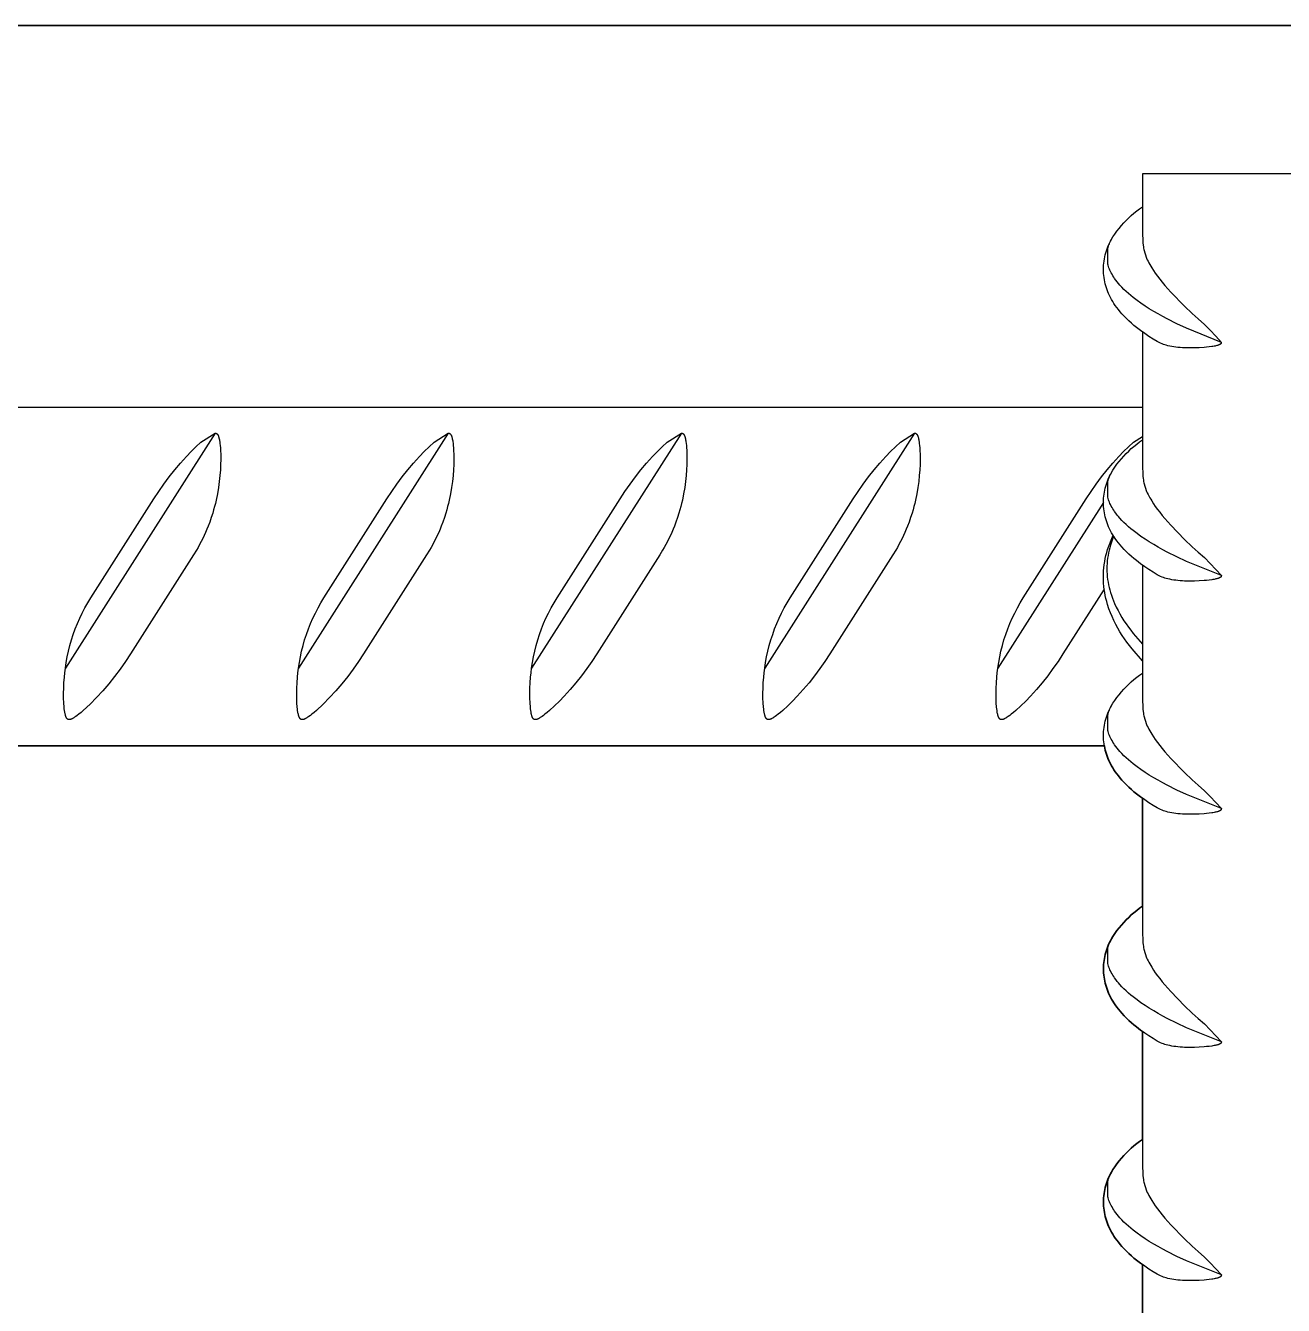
# Model space of a CAD drawing. Header units: millimetres. Extents: x 0 to 1192, y -689 to 404.
# Drawn here: x 1062.2 to 1121.6, y 343.6 to 404 of the extents above; entities that cross this region are included whole.
import ezdxf

# ---------------------------------------------------------------- set-up
doc = ezdxf.new("R2010")
doc.units = ezdxf.units.MM
doc.layers.add('Blocks', color=7, linetype='Continuous')
doc.layers.add('Blocks$Inner', color=7, linetype='Continuous', lineweight=25, true_color=0x007f00)
doc.layers.add('Blocks$Outline', color=7, linetype='Continuous', lineweight=35, true_color=0xff3f3f)

# ---------------------------------------------------------------- blocks, each defined once
blk = doc.blocks.new('Rebar Side Table Side')
at = {"layer": 'Blocks$Inner'}
for points in [[(411.992, 386), (459.557, 386), (460.557, 387), (460.557, 403), (459.557, 404), (11.557, 404), (10.557, 403), (10.557, 387), (11.557, 386), (59.123, 386)], [(410.552, 397), (394.557, 397), (394.557, 394.187), (394.568, 393.863), (394.577, 393.749), (394.59, 393.635), (394.6, 393.566), (394.611, 393.497), (394.625, 393.429), (394.751, 393.025), (394.783, 392.952), (394.818, 392.879), (394.854, 392.808), (394.897, 392.729), (394.943, 392.651), (394.99, 392.574), (395.074, 392.444), (395.162, 392.318), (395.264, 392.178), (395.37, 392.04), (395.491, 391.89), (395.614, 391.742), (395.892, 391.426), (396.538, 390.758), (396.896, 390.414), (397.191, 390.161), (397.476, 389.899), (397.753, 389.628), (398.02, 389.347), (398.278, 389.057), (396.628, 389.722), (396.174, 389.935), (395.728, 390.159), (395.51, 390.275), (395.295, 390.395), (395.086, 390.517), (394.879, 390.643), (394.681, 390.77), (394.486, 390.902), (394.301, 391.035), (394.12, 391.173), (394.006, 391.266), (393.895, 391.36), (393.786, 391.458), (393.684, 391.555), (393.586, 391.654), (393.491, 391.757), (393.425, 391.833), (393.361, 391.91), (393.3, 391.99), (393.241, 392.071), (393.199, 392.135), (393.158, 392.2), (393.119, 392.267), (393.082, 392.334), (393.048, 392.403), (393.022, 392.459), (392.998, 392.516), (392.976, 392.574), (392.956, 392.632), (392.938, 392.691), (392.922, 392.751), (392.922, 393.476), (392.938, 393.536), (392.956, 393.595), (392.976, 393.654), (392.998, 393.711), (393.022, 393.768), (393.048, 393.824), (393.159, 394.028), (393.252, 394.167), (393.351, 394.302), (393.453, 394.435), (393.561, 394.563), (393.672, 394.688), (393.787, 394.81), (393.906, 394.927), (394.03, 395.041), (394.156, 395.15), (394.287, 395.255), (394.42, 395.356), (394.557, 395.452)], [(398.278, 389.057), (398.278, 389.053), (398.278, 389.049), (398.278, 389.048), (398.278, 389.046), (398.278, 389.044), (398.277, 389.042), (398.277, 389.04), (398.277, 389.038), (398.277, 389.036), (398.276, 389.034), (398.276, 389.032), (398.275, 389.031), (398.275, 389.029), (398.274, 389.027), (398.274, 389.025), (398.273, 389.023), (398.272, 389.021), (398.272, 389.02), (398.271, 389.018), (398.27, 389.016), (398.269, 389.014), (398.268, 389.012), (398.267, 389.011), (398.266, 389.009), (398.265, 389.007), (398.264, 389.006), (398.263, 389.004), (398.262, 389.002), (398.261, 389.001), (398.26, 388.999), (398.259, 388.997), (398.257, 388.995), (398.256, 388.994), (398.254, 388.992), (398.253, 388.99), (398.251, 388.988), (398.249, 388.986), (398.248, 388.985), (398.244, 388.981), (398.241, 388.978), (398.237, 388.975), (398.233, 388.972), (398.23, 388.969), (398.226, 388.967), (398.222, 388.964), (398.218, 388.961), (398.213, 388.959), (398.209, 388.956), (398.201, 388.952), (398.195, 388.948), (398.189, 388.945), (398.176, 388.94), (398.164, 388.934), (398.151, 388.929), (398.138, 388.924), (398.125, 388.92), (398.099, 388.912), (398.06, 388.901), (398.021, 388.892), (397.982, 388.884), (397.943, 388.876), (397.882, 388.866), (397.821, 388.856), (397.7, 388.841), (397.58, 388.829), (397.462, 388.818), (397.234, 388.803), (397.005, 388.795), (396.775, 388.793), (396.546, 388.797), (396.439, 388.802), (396.333, 388.809), (396.23, 388.818), (396.127, 388.83), (396.031, 388.842), (395.936, 388.858), (395.841, 388.877), (395.746, 388.899), (395.678, 388.916), (395.611, 388.937), (395.544, 388.959), (395.478, 388.984), (395.413, 389.011), (395.25, 389.095), (395.068, 389.207), (394.864, 389.337), (394.664, 389.473), (394.469, 389.613), (394.279, 389.758), (394.156, 389.858), (394.036, 389.961), (393.918, 390.067), (393.801, 390.177), (393.689, 390.291), (393.58, 390.409), (393.498, 390.503), (393.419, 390.6), (393.343, 390.699), (393.27, 390.801), (393.21, 390.89), (393.153, 390.982), (393.099, 391.075), (393.047, 391.17), (392.999, 391.266), (392.958, 391.356), (392.919, 391.446), (392.884, 391.538), (392.852, 391.631), (392.823, 391.725), (392.798, 391.82), (392.776, 391.916), (392.757, 392.012), (392.742, 392.109), (392.73, 392.207), (392.721, 392.305), (392.716, 392.403), (392.714, 392.501), (392.716, 392.6), (392.721, 392.698), (392.729, 392.796), (392.741, 392.894), (392.757, 392.991), (392.775, 393.087), (392.797, 393.183), (392.823, 393.278), (392.851, 393.372), (392.883, 393.465), (392.918, 393.557), (392.957, 393.648), (392.998, 393.737), (393.043, 393.824), (393.09, 393.911)], [(394.557, 389.548), (394.557, 383.187), (394.568, 382.863), (394.577, 382.749), (394.59, 382.635), (394.6, 382.566), (394.611, 382.497), (394.625, 382.429), (394.751, 382.025), (394.783, 381.952), (394.818, 381.879), (394.854, 381.808), (394.897, 381.729), (394.943, 381.651), (394.99, 381.574), (395.074, 381.444), (395.162, 381.318), (395.264, 381.178), (395.37, 381.04), (395.491, 380.89), (395.614, 380.742), (395.892, 380.426), (396.538, 379.758), (396.896, 379.414), (397.191, 379.161), (397.476, 378.899), (397.753, 378.628), (398.02, 378.347), (398.278, 378.057), (396.628, 378.722), (396.174, 378.935), (395.728, 379.159), (395.51, 379.275), (395.295, 379.395), (395.086, 379.517), (394.879, 379.643), (394.681, 379.77), (394.486, 379.902), (394.301, 380.035), (394.12, 380.173), (394.006, 380.266), (393.895, 380.36), (393.786, 380.458), (393.684, 380.555), (393.586, 380.654), (393.491, 380.757), (393.425, 380.833), (393.361, 380.91), (393.3, 380.99), (393.241, 381.071), (393.199, 381.135), (393.158, 381.2), (393.119, 381.267), (393.082, 381.334), (393.048, 381.403), (393.022, 381.459), (392.998, 381.516), (392.976, 381.574), (392.956, 381.632), (392.938, 381.691), (392.922, 381.751), (392.922, 382.476), (392.938, 382.536), (392.956, 382.595), (392.976, 382.654), (392.998, 382.711), (393.022, 382.768), (393.048, 382.824), (393.159, 383.028), (393.252, 383.167), (393.351, 383.302), (393.453, 383.435), (393.561, 383.563), (393.672, 383.688), (393.787, 383.81), (393.906, 383.927), (394.03, 384.041), (394.156, 384.15), (394.287, 384.255), (394.42, 384.356), (394.557, 384.452)], [(76.557, 386), (394.557, 386)], [(350.799, 384.775), (350.803, 384.775), (350.807, 384.775), (350.811, 384.774), (350.815, 384.774), (350.818, 384.774), (350.822, 384.773), (350.826, 384.773), (350.83, 384.772), (350.834, 384.771), (350.837, 384.77), (350.841, 384.769), (350.844, 384.768), (350.848, 384.767), (350.851, 384.766), (350.855, 384.764), (350.858, 384.763), (350.86, 384.762), (350.862, 384.761), (350.865, 384.759), (350.868, 384.757), (350.872, 384.755), (350.875, 384.753), (350.878, 384.751), (350.881, 384.748), (350.884, 384.746), (350.887, 384.743), (350.89, 384.741), (350.893, 384.738), (350.895, 384.735), (350.898, 384.732), (350.901, 384.73), (350.903, 384.727), (350.906, 384.724), (350.909, 384.72), (350.912, 384.716), (350.915, 384.712), (350.918, 384.708), (350.92, 384.704), (350.923, 384.699), (350.926, 384.695), (350.928, 384.691), (350.933, 384.682), (350.937, 384.673), (350.942, 384.664), (350.946, 384.655), (350.951, 384.642), (350.956, 384.629), (350.96, 384.616), (350.965, 384.603), (350.973, 384.577), (350.98, 384.55), (350.99, 384.507), (351, 384.462), (351.008, 384.417), (351.015, 384.372), (351.027, 384.279), (351.038, 384.183), (351.046, 384.08), (351.053, 383.975), (351.062, 383.757), (351.064, 383.53), (351.059, 383.294), (351.047, 383.041), (351.026, 382.775), (350.996, 382.493), (350.958, 382.212), (350.906, 381.913), (350.845, 381.616), (350.809, 381.461), (350.77, 381.307), (350.729, 381.154), (350.684, 381.001), (350.616, 380.788), (350.543, 380.577), (350.471, 380.388), (350.411, 380.237), (350.347, 380.089), (350.281, 379.941), (350.211, 379.795), (350.14, 379.656), (350.067, 379.517), (349.991, 379.38), (349.913, 379.245), (349.78, 379.029), (346.805, 374.358), (346.568, 373.993), (346.318, 373.636), (346.057, 373.287), (345.783, 372.948), (345.499, 372.618), (345.203, 372.299), (344.896, 371.989), (344.579, 371.69), (344.471, 371.598), (344.36, 371.508), (344.293, 371.456), (344.225, 371.407), (344.171, 371.369), (344.143, 371.352), (344.115, 371.334), (344.093, 371.321), (344.069, 371.308), (344.046, 371.296), (344.034, 371.29), (344.022, 371.285), (344.013, 371.281), (344.004, 371.277), (343.994, 371.274), (343.985, 371.271), (343.976, 371.267), (343.966, 371.265), (343.957, 371.262), (343.952, 371.261), (343.947, 371.26), (343.94, 371.259), (343.932, 371.258), (343.929, 371.257), (343.925, 371.257), (343.921, 371.256), (343.917, 371.256), (343.914, 371.256), (343.91, 371.256), (343.906, 371.256), (343.902, 371.256), (343.899, 371.256), (343.895, 371.257), (343.891, 371.257), (343.887, 371.258), (343.884, 371.258), (343.881, 371.259), (343.878, 371.259), (343.874, 371.26), (343.871, 371.261), (343.868, 371.262), (343.865, 371.263), (343.862, 371.264), (343.859, 371.266), (343.856, 371.267), (343.853, 371.268), (343.85, 371.27), (343.847, 371.271), (343.844, 371.273), (343.841, 371.275), (343.838, 371.276), (343.835, 371.279), (343.832, 371.281), (343.829, 371.283), (343.827, 371.285), (343.824, 371.288), (343.821, 371.29), (343.818, 371.293), (343.816, 371.296), (343.813, 371.298), (343.811, 371.301), (343.808, 371.304), (343.806, 371.307), (343.804, 371.31), (343.801, 371.313), (343.797, 371.319), (343.794, 371.323), (343.792, 371.327), (343.789, 371.33), (343.787, 371.335), (343.782, 371.343), (343.778, 371.351), (343.773, 371.359), (343.769, 371.368), (343.766, 371.376), (343.762, 371.385), (343.757, 371.397), (343.753, 371.409), (343.749, 371.42), (343.745, 371.432), (343.738, 371.456), (343.731, 371.48), (343.725, 371.508), (343.719, 371.535), (343.704, 371.613), (343.692, 371.691), (343.682, 371.769), (343.674, 371.848), (343.658, 372.056), (343.65, 372.273), (343.648, 372.5), (343.652, 372.736), (343.665, 372.996), (343.685, 373.256), (343.707, 373.47), (343.734, 373.683)], [(361.799, 384.775), (361.803, 384.775), (361.807, 384.775), (361.811, 384.774), (361.815, 384.774), (361.818, 384.774), (361.822, 384.773), (361.826, 384.773), (361.83, 384.772), (361.834, 384.771), (361.837, 384.77), (361.841, 384.769), (361.844, 384.768), (361.848, 384.767), (361.851, 384.766), (361.855, 384.764), (361.858, 384.763), (361.86, 384.762), (361.862, 384.761), (361.865, 384.759), (361.868, 384.757), (361.872, 384.755), (361.875, 384.753), (361.878, 384.751), (361.881, 384.748), (361.884, 384.746), (361.887, 384.743), (361.89, 384.741), (361.893, 384.738), (361.895, 384.735), (361.898, 384.732), (361.901, 384.73), (361.903, 384.727), (361.906, 384.724), (361.909, 384.72), (361.912, 384.716), (361.915, 384.712), (361.918, 384.708), (361.92, 384.704), (361.923, 384.699), (361.926, 384.695), (361.928, 384.691), (361.933, 384.682), (361.937, 384.673), (361.942, 384.664), (361.946, 384.655), (361.951, 384.642), (361.956, 384.629), (361.96, 384.616), (361.965, 384.603), (361.973, 384.577), (361.98, 384.55), (361.99, 384.507), (362, 384.462), (362.008, 384.417), (362.015, 384.372), (362.027, 384.279), (362.038, 384.183), (362.046, 384.08), (362.053, 383.975), (362.062, 383.757), (362.064, 383.53), (362.059, 383.294), (362.047, 383.041), (362.026, 382.775), (361.996, 382.493), (361.958, 382.212), (361.906, 381.913), (361.845, 381.616), (361.809, 381.461), (361.77, 381.307), (361.729, 381.154), (361.684, 381.001), (361.616, 380.788), (361.543, 380.577), (361.471, 380.388), (361.411, 380.237), (361.347, 380.089), (361.281, 379.941), (361.211, 379.795), (361.14, 379.656), (361.067, 379.517), (360.991, 379.38), (360.913, 379.245), (360.78, 379.029), (357.805, 374.358), (357.568, 373.993), (357.318, 373.636), (357.057, 373.287), (356.783, 372.948), (356.499, 372.618), (356.203, 372.299), (355.896, 371.989), (355.579, 371.69), (355.471, 371.598), (355.36, 371.508), (355.293, 371.456), (355.225, 371.407), (355.171, 371.369), (355.143, 371.352), (355.115, 371.334), (355.093, 371.321), (355.069, 371.308), (355.046, 371.296), (355.034, 371.29), (355.022, 371.285), (355.013, 371.281), (355.004, 371.277), (354.994, 371.274), (354.985, 371.271), (354.976, 371.267), (354.966, 371.265), (354.957, 371.262), (354.952, 371.261), (354.947, 371.26), (354.94, 371.259), (354.932, 371.258), (354.929, 371.257), (354.925, 371.257), (354.921, 371.256), (354.917, 371.256), (354.914, 371.256), (354.91, 371.256), (354.906, 371.256), (354.902, 371.256), (354.899, 371.256), (354.895, 371.257), (354.891, 371.257), (354.887, 371.258), (354.884, 371.258), (354.881, 371.259), (354.878, 371.259), (354.874, 371.26), (354.871, 371.261), (354.868, 371.262), (354.865, 371.263), (354.862, 371.264), (354.859, 371.266), (354.856, 371.267), (354.853, 371.268), (354.85, 371.27), (354.847, 371.271), (354.844, 371.273), (354.841, 371.275), (354.838, 371.276), (354.835, 371.279), (354.832, 371.281), (354.829, 371.283), (354.827, 371.285), (354.824, 371.288), (354.821, 371.29), (354.818, 371.293), (354.816, 371.296), (354.813, 371.298), (354.811, 371.301), (354.808, 371.304), (354.806, 371.307), (354.804, 371.31), (354.801, 371.313), (354.797, 371.319), (354.794, 371.323), (354.792, 371.327), (354.789, 371.33), (354.787, 371.335), (354.782, 371.343), (354.778, 371.351), (354.773, 371.359), (354.769, 371.368), (354.766, 371.376), (354.762, 371.385), (354.757, 371.397), (354.753, 371.409), (354.749, 371.42), (354.745, 371.432), (354.738, 371.456), (354.731, 371.48), (354.725, 371.508), (354.719, 371.535), (354.704, 371.613), (354.692, 371.691), (354.682, 371.769), (354.674, 371.848), (354.658, 372.056), (354.65, 372.273), (354.648, 372.5), (354.652, 372.736), (354.665, 372.996), (354.685, 373.256), (354.707, 373.47), (354.734, 373.683)], [(372.799, 384.775), (365.734, 373.683), (365.774, 373.953), (365.823, 374.222), (365.88, 374.49), (365.947, 374.755), (366.022, 375.018), (366.107, 375.278), (366.199, 375.536), (366.301, 375.79), (366.411, 376.04), (366.529, 376.287), (366.655, 376.53), (366.789, 376.768), (366.932, 377.002), (369.907, 381.672), (370.137, 382.024), (370.377, 382.369), (370.628, 382.706), (370.89, 383.035), (371.161, 383.356), (371.442, 383.668), (371.665, 383.9), (371.895, 384.124), (372.132, 384.34), (372.799, 384.775), (372.803, 384.775), (372.807, 384.775), (372.811, 384.774), (372.815, 384.774), (372.818, 384.774), (372.822, 384.773), (372.826, 384.773), (372.83, 384.772), (372.834, 384.771), (372.837, 384.77), (372.841, 384.769), (372.844, 384.768), (372.848, 384.767), (372.851, 384.766), (372.855, 384.764), (372.858, 384.763), (372.86, 384.762), (372.862, 384.761), (372.865, 384.759), (372.868, 384.757), (372.872, 384.755), (372.875, 384.753), (372.878, 384.751), (372.881, 384.748), (372.884, 384.746), (372.887, 384.743), (372.89, 384.741), (372.893, 384.738), (372.895, 384.735), (372.898, 384.732), (372.901, 384.73), (372.903, 384.727), (372.906, 384.724), (372.909, 384.72), (372.912, 384.716), (372.915, 384.712), (372.918, 384.708), (372.92, 384.704), (372.923, 384.699), (372.926, 384.695), (372.928, 384.691), (372.933, 384.682), (372.937, 384.673), (372.942, 384.664), (372.946, 384.655), (372.951, 384.642), (372.956, 384.629), (372.96, 384.616), (372.965, 384.603), (372.973, 384.577), (372.98, 384.55), (372.99, 384.507), (373, 384.462), (373.008, 384.417), (373.015, 384.372), (373.027, 384.279), (373.038, 384.183), (373.046, 384.08), (373.053, 383.975), (373.062, 383.757), (373.064, 383.53), (373.059, 383.294), (373.047, 383.041), (373.026, 382.775), (372.996, 382.493), (372.958, 382.212), (372.906, 381.913), (372.845, 381.616), (372.809, 381.461), (372.77, 381.307), (372.729, 381.154), (372.684, 381.001), (372.616, 380.788), (372.543, 380.577), (372.471, 380.388), (372.411, 380.237), (372.347, 380.089), (372.281, 379.941), (372.211, 379.795), (372.14, 379.656), (372.067, 379.517), (371.991, 379.38), (371.913, 379.245), (371.78, 379.029), (368.805, 374.358), (368.575, 374.007), (368.334, 373.662), (368.083, 373.325), (367.822, 372.996), (367.55, 372.675), (367.269, 372.363), (367.047, 372.131), (366.816, 371.907), (366.579, 371.69), (366.471, 371.598), (366.36, 371.508), (366.293, 371.456), (366.225, 371.407), (366.171, 371.369), (366.143, 371.352), (366.115, 371.334), (366.093, 371.321), (366.069, 371.308), (366.046, 371.296), (366.034, 371.29), (366.022, 371.285), (366.013, 371.281), (366.004, 371.277), (365.994, 371.274), (365.985, 371.271), (365.976, 371.267), (365.966, 371.265), (365.957, 371.262), (365.952, 371.261), (365.947, 371.26), (365.94, 371.259), (365.932, 371.258), (365.929, 371.257), (365.925, 371.257), (365.921, 371.256), (365.917, 371.256), (365.914, 371.256), (365.91, 371.256), (365.906, 371.256), (365.902, 371.256), (365.899, 371.256), (365.895, 371.257), (365.891, 371.257), (365.887, 371.258), (365.884, 371.258), (365.881, 371.259), (365.878, 371.259), (365.874, 371.26), (365.871, 371.261), (365.868, 371.262), (365.865, 371.263), (365.862, 371.264), (365.859, 371.266), (365.856, 371.267), (365.853, 371.268), (365.85, 371.27), (365.847, 371.271), (365.844, 371.273), (365.841, 371.275), (365.838, 371.276), (365.835, 371.279), (365.832, 371.281), (365.829, 371.283), (365.827, 371.285), (365.824, 371.288), (365.821, 371.29), (365.818, 371.293), (365.816, 371.296), (365.813, 371.298), (365.811, 371.301), (365.808, 371.304), (365.806, 371.307), (365.804, 371.31), (365.801, 371.313), (365.797, 371.319), (365.794, 371.323), (365.792, 371.327), (365.789, 371.33), (365.787, 371.335), (365.782, 371.343), (365.778, 371.351), (365.773, 371.359), (365.769, 371.368), (365.766, 371.376), (365.762, 371.385), (365.757, 371.397), (365.753, 371.409), (365.749, 371.42), (365.745, 371.432), (365.738, 371.456), (365.731, 371.48), (365.725, 371.508), (365.719, 371.535), (365.704, 371.613), (365.692, 371.691), (365.682, 371.769), (365.674, 371.848), (365.658, 372.056), (365.65, 372.273), (365.648, 372.5), (365.652, 372.736), (365.665, 372.996), (365.685, 373.256), (365.707, 373.47), (365.734, 373.683)], [(383.799, 384.775), (383.803, 384.775), (383.807, 384.775), (383.811, 384.774), (383.815, 384.774), (383.818, 384.774), (383.822, 384.773), (383.826, 384.773), (383.83, 384.772), (383.834, 384.771), (383.837, 384.77), (383.841, 384.769), (383.844, 384.768), (383.848, 384.767), (383.851, 384.766), (383.855, 384.764), (383.858, 384.763), (383.86, 384.762), (383.862, 384.761), (383.865, 384.759), (383.868, 384.757), (383.872, 384.755), (383.875, 384.753), (383.878, 384.751), (383.881, 384.748), (383.884, 384.746), (383.887, 384.743), (383.89, 384.741), (383.893, 384.738), (383.895, 384.735), (383.898, 384.732), (383.901, 384.73), (383.903, 384.727), (383.906, 384.724), (383.909, 384.72), (383.912, 384.716), (383.915, 384.712), (383.918, 384.708), (383.92, 384.704), (383.923, 384.699), (383.926, 384.695), (383.928, 384.691), (383.933, 384.682), (383.937, 384.673), (383.942, 384.664), (383.946, 384.655), (383.951, 384.642), (383.956, 384.629), (383.96, 384.616), (383.965, 384.603), (383.973, 384.577), (383.98, 384.55), (383.99, 384.507), (384, 384.462), (384.008, 384.417), (384.015, 384.372), (384.027, 384.279), (384.038, 384.183), (384.046, 384.08), (384.053, 383.975), (384.062, 383.757), (384.064, 383.53), (384.059, 383.294), (384.047, 383.041), (384.026, 382.775), (383.996, 382.493), (383.958, 382.212), (383.906, 381.913), (383.845, 381.616), (383.809, 381.461), (383.77, 381.307), (383.729, 381.154), (383.684, 381.001), (383.616, 380.788), (383.543, 380.577), (383.471, 380.388), (383.411, 380.237), (383.347, 380.089), (383.281, 379.941), (383.211, 379.795), (383.14, 379.656), (383.067, 379.517), (382.991, 379.38), (382.913, 379.245), (382.78, 379.029), (379.805, 374.358), (379.575, 374.007), (379.334, 373.662), (379.083, 373.325), (378.822, 372.996), (378.55, 372.675), (378.269, 372.363), (378.047, 372.131), (377.816, 371.907), (377.579, 371.69), (377.471, 371.598), (377.36, 371.508), (377.293, 371.456), (377.225, 371.407), (377.171, 371.369), (377.143, 371.352), (377.115, 371.334), (377.093, 371.321), (377.069, 371.308), (377.046, 371.296), (377.034, 371.29), (377.022, 371.285), (377.013, 371.281), (377.004, 371.277), (376.994, 371.274), (376.985, 371.271), (376.976, 371.267), (376.966, 371.265), (376.957, 371.262), (376.952, 371.261), (376.947, 371.26), (376.94, 371.259), (376.932, 371.258), (376.929, 371.257), (376.925, 371.257), (376.921, 371.256), (376.917, 371.256), (376.914, 371.256), (376.91, 371.256), (376.906, 371.256), (376.902, 371.256), (376.899, 371.256), (376.895, 371.257), (376.891, 371.257), (376.887, 371.258), (376.884, 371.258), (376.881, 371.259), (376.878, 371.259), (376.874, 371.26), (376.871, 371.261), (376.868, 371.262), (376.865, 371.263), (376.862, 371.264), (376.859, 371.266), (376.856, 371.267), (376.853, 371.268), (376.85, 371.27), (376.847, 371.271), (376.844, 371.273), (376.841, 371.275), (376.838, 371.276), (376.835, 371.279), (376.832, 371.281), (376.829, 371.283), (376.827, 371.285), (376.824, 371.288), (376.821, 371.29), (376.818, 371.293), (376.816, 371.296), (376.813, 371.298), (376.811, 371.301), (376.808, 371.304), (376.806, 371.307), (376.804, 371.31), (376.801, 371.313), (376.797, 371.319), (376.794, 371.323), (376.792, 371.327), (376.789, 371.33), (376.787, 371.335), (376.782, 371.343), (376.778, 371.351), (376.773, 371.359), (376.769, 371.368), (376.766, 371.376), (376.762, 371.385), (376.757, 371.397), (376.753, 371.409), (376.749, 371.42), (376.745, 371.432), (376.738, 371.456), (376.731, 371.48), (376.725, 371.508), (376.719, 371.535), (376.704, 371.613), (376.692, 371.691), (376.682, 371.769), (376.674, 371.848), (376.658, 372.056), (376.65, 372.273), (376.648, 372.5), (376.652, 372.736), (376.665, 372.996), (376.685, 373.256), (376.707, 373.47), (376.734, 373.683)], [(392.714, 381.501), (387.734, 373.683), (387.774, 373.953), (387.823, 374.222), (387.88, 374.49), (387.947, 374.755), (388.022, 375.018), (388.107, 375.278), (388.199, 375.536), (388.301, 375.79), (388.411, 376.04), (388.529, 376.287), (388.655, 376.53), (388.789, 376.768), (388.932, 377.002), (391.907, 381.672), (392.137, 382.024), (392.377, 382.369), (392.628, 382.706), (392.89, 383.035), (393.161, 383.356), (393.442, 383.668), (393.665, 383.9), (393.895, 384.124), (394.132, 384.34), (394.557, 384.617)], [(398.278, 378.057), (398.278, 378.053), (398.278, 378.049), (398.278, 378.048), (398.278, 378.046), (398.278, 378.044), (398.277, 378.042), (398.277, 378.04), (398.277, 378.038), (398.277, 378.036), (398.276, 378.034), (398.276, 378.032), (398.275, 378.031), (398.275, 378.029), (398.274, 378.027), (398.274, 378.025), (398.273, 378.023), (398.272, 378.021), (398.272, 378.02), (398.271, 378.018), (398.27, 378.016), (398.269, 378.014), (398.268, 378.012), (398.267, 378.011), (398.266, 378.009), (398.265, 378.007), (398.264, 378.006), (398.263, 378.004), (398.262, 378.002), (398.261, 378.001), (398.26, 377.999), (398.259, 377.997), (398.257, 377.995), (398.256, 377.994), (398.254, 377.992), (398.253, 377.99), (398.251, 377.988), (398.249, 377.986), (398.248, 377.985), (398.244, 377.981), (398.241, 377.978), (398.237, 377.975), (398.233, 377.972), (398.23, 377.969), (398.226, 377.967), (398.222, 377.964), (398.218, 377.961), (398.213, 377.959), (398.209, 377.956), (398.201, 377.952), (398.195, 377.948), (398.189, 377.945), (398.176, 377.94), (398.164, 377.934), (398.151, 377.929), (398.138, 377.924), (398.125, 377.92), (398.099, 377.912), (398.06, 377.901), (398.021, 377.892), (397.982, 377.884), (397.943, 377.876), (397.882, 377.866), (397.821, 377.856), (397.7, 377.841), (397.58, 377.829), (397.462, 377.818), (397.234, 377.803), (397.005, 377.795), (396.775, 377.793), (396.546, 377.797), (396.439, 377.802), (396.333, 377.809), (396.23, 377.818), (396.127, 377.83), (396.031, 377.842), (395.936, 377.858), (395.841, 377.877), (395.746, 377.899), (395.678, 377.916), (395.611, 377.937), (395.544, 377.959), (395.478, 377.984), (395.413, 378.011), (395.25, 378.095), (395.068, 378.207), (394.864, 378.337), (394.664, 378.473), (394.469, 378.613), (394.279, 378.758), (394.156, 378.858), (394.036, 378.961), (393.918, 379.067), (393.801, 379.177), (393.689, 379.291), (393.58, 379.409), (393.498, 379.503), (393.419, 379.6), (393.343, 379.699), (393.27, 379.801), (393.21, 379.89), (393.153, 379.982), (393.099, 380.075), (393.047, 380.17), (392.999, 380.266), (392.958, 380.356), (392.919, 380.446), (392.884, 380.538), (392.852, 380.631), (392.823, 380.725), (392.798, 380.82), (392.776, 380.916), (392.757, 381.012), (392.742, 381.109), (392.73, 381.207), (392.721, 381.305), (392.716, 381.403), (392.714, 381.501), (392.716, 381.6), (392.721, 381.698), (392.729, 381.796), (392.741, 381.894), (392.757, 381.991), (392.775, 382.087), (392.797, 382.183), (392.823, 382.278), (392.851, 382.372), (392.883, 382.465), (392.918, 382.557), (392.957, 382.648), (392.998, 382.737), (393.043, 382.824), (393.09, 382.911)], [(394.557, 374.03), (394.062, 374.596), (393.942, 374.749), (393.825, 374.905), (393.713, 375.064), (393.599, 375.231), (393.492, 375.401), (393.39, 375.575), (393.295, 375.752), (393.205, 375.933), (393.122, 376.116), (393.046, 376.302), (392.975, 376.491), (392.911, 376.682), (392.87, 376.823), (392.834, 376.965), (392.802, 377.108), (392.775, 377.252), (392.753, 377.396), (392.736, 377.542), (392.724, 377.688), (392.716, 377.834), (392.714, 377.981), (392.716, 378.127), (392.724, 378.273), (392.736, 378.419), (392.753, 378.565), (392.775, 378.71), (392.802, 378.854), (392.834, 378.997), (392.87, 379.138), (392.911, 379.279), (393.17, 379.954)], [(393.199, 379.908), (393.144, 379.769), (393.094, 379.629), (393.048, 379.487), (393.012, 379.367), (392.981, 379.245), (392.953, 379.122), (392.93, 378.998), (392.911, 378.873), (392.896, 378.748), (392.885, 378.623), (392.879, 378.497), (392.877, 378.371), (392.879, 378.245), (392.885, 378.12), (392.896, 377.994), (392.911, 377.869), (392.93, 377.745), (392.953, 377.621), (392.981, 377.498), (393.012, 377.376), (393.048, 377.255), (393.09, 377.123), (393.137, 376.992), (393.187, 376.863), (393.241, 376.735), (393.319, 376.568), (393.402, 376.403), (393.491, 376.241), (393.584, 376.082), (393.683, 375.926), (393.786, 375.772), (393.893, 375.62), (394.005, 375.471), (394.12, 375.325), (394.557, 374.822)], [(394.557, 378.548), (394.557, 372.187), (394.568, 371.863), (394.577, 371.749), (394.59, 371.635), (394.6, 371.566), (394.611, 371.497), (394.625, 371.429), (394.751, 371.025), (394.783, 370.952), (394.818, 370.879), (394.854, 370.808), (394.897, 370.729), (394.943, 370.651), (394.99, 370.574), (395.074, 370.444), (395.162, 370.318), (395.264, 370.178), (395.37, 370.04), (395.491, 369.89), (395.614, 369.742), (395.892, 369.426), (396.538, 368.758), (396.896, 368.414), (397.191, 368.161), (397.476, 367.899), (397.753, 367.628), (398.02, 367.347), (398.278, 367.057), (396.628, 367.722), (396.174, 367.935), (395.728, 368.159), (395.51, 368.275), (395.295, 368.395), (395.086, 368.517), (394.879, 368.643), (394.681, 368.77), (394.486, 368.902), (394.301, 369.035), (394.12, 369.173), (394.006, 369.266), (393.895, 369.36), (393.786, 369.458), (393.684, 369.555), (393.586, 369.654), (393.491, 369.757), (393.425, 369.833), (393.361, 369.91), (393.3, 369.99), (393.241, 370.071), (393.199, 370.135), (393.158, 370.2), (393.119, 370.267), (393.082, 370.334), (393.048, 370.403), (393.022, 370.459), (392.998, 370.516), (392.976, 370.574), (392.956, 370.632), (392.938, 370.691), (392.922, 370.751), (392.922, 371.476), (392.938, 371.536), (392.956, 371.595), (392.976, 371.654), (392.998, 371.711), (393.022, 371.768), (393.048, 371.824), (393.159, 372.028), (393.252, 372.167), (393.351, 372.302), (393.453, 372.435), (393.561, 372.563), (393.672, 372.688), (393.787, 372.81), (393.906, 372.927), (394.03, 373.041), (394.156, 373.15), (394.287, 373.255), (394.42, 373.356), (394.557, 373.452)], [(392.751, 377.414), (390.805, 374.358), (390.575, 374.007), (390.334, 373.662), (390.083, 373.325), (389.822, 372.996), (389.55, 372.675), (389.269, 372.363), (389.047, 372.131), (388.816, 371.907), (388.579, 371.69), (388.471, 371.598), (388.36, 371.508), (388.293, 371.456), (388.225, 371.407), (388.171, 371.369), (388.143, 371.352), (388.115, 371.334), (388.093, 371.321), (388.069, 371.308), (388.046, 371.296), (388.034, 371.29), (388.022, 371.285), (388.013, 371.281), (388.004, 371.277), (387.994, 371.274), (387.985, 371.271), (387.976, 371.267), (387.966, 371.265), (387.957, 371.262), (387.952, 371.261), (387.947, 371.26), (387.94, 371.259), (387.932, 371.258), (387.929, 371.257), (387.925, 371.257), (387.921, 371.256), (387.917, 371.256), (387.914, 371.256), (387.91, 371.256), (387.906, 371.256), (387.902, 371.256), (387.899, 371.256), (387.895, 371.257), (387.891, 371.257), (387.887, 371.258), (387.884, 371.258), (387.881, 371.259), (387.878, 371.259), (387.874, 371.26), (387.871, 371.261), (387.868, 371.262), (387.865, 371.263), (387.862, 371.264), (387.859, 371.266), (387.856, 371.267), (387.853, 371.268), (387.85, 371.27), (387.847, 371.271), (387.844, 371.273), (387.841, 371.275), (387.838, 371.276), (387.835, 371.279), (387.832, 371.281), (387.829, 371.283), (387.827, 371.285), (387.824, 371.288), (387.821, 371.29), (387.818, 371.293), (387.816, 371.296), (387.813, 371.298), (387.811, 371.301), (387.808, 371.304), (387.806, 371.307), (387.804, 371.31), (387.801, 371.313), (387.797, 371.319), (387.794, 371.323), (387.792, 371.327), (387.789, 371.33), (387.787, 371.335), (387.782, 371.343), (387.778, 371.351), (387.773, 371.359), (387.769, 371.368), (387.766, 371.376), (387.762, 371.385), (387.757, 371.397), (387.753, 371.409), (387.749, 371.42), (387.745, 371.432), (387.738, 371.456), (387.731, 371.48), (387.725, 371.508), (387.719, 371.535), (387.704, 371.613), (387.692, 371.691), (387.682, 371.769), (387.674, 371.848), (387.658, 372.056), (387.65, 372.273), (387.648, 372.5), (387.652, 372.736), (387.665, 372.996), (387.685, 373.256), (387.707, 373.47), (387.734, 373.683)], [(398.278, 367.057), (398.278, 367.053), (398.278, 367.049), (398.278, 367.048), (398.278, 367.046), (398.278, 367.044), (398.277, 367.042), (398.277, 367.04), (398.277, 367.038), (398.277, 367.036), (398.276, 367.034), (398.276, 367.032), (398.275, 367.031), (398.275, 367.029), (398.274, 367.027), (398.274, 367.025), (398.273, 367.023), (398.272, 367.021), (398.272, 367.02), (398.271, 367.018), (398.27, 367.016), (398.269, 367.014), (398.268, 367.012), (398.267, 367.011), (398.266, 367.009), (398.265, 367.007), (398.264, 367.006), (398.263, 367.004), (398.262, 367.002), (398.261, 367.001), (398.26, 366.999), (398.259, 366.997), (398.257, 366.995), (398.256, 366.994), (398.254, 366.992), (398.253, 366.99), (398.251, 366.988), (398.249, 366.986), (398.248, 366.985), (398.244, 366.981), (398.241, 366.978), (398.237, 366.975), (398.233, 366.972), (398.23, 366.969), (398.226, 366.967), (398.222, 366.964), (398.218, 366.961), (398.213, 366.959), (398.209, 366.956), (398.201, 366.952), (398.195, 366.948), (398.189, 366.945), (398.176, 366.94), (398.164, 366.934), (398.151, 366.929), (398.138, 366.924), (398.125, 366.92), (398.099, 366.912), (398.06, 366.901), (398.021, 366.892), (397.982, 366.884), (397.943, 366.876), (397.882, 366.866), (397.821, 366.856), (397.7, 366.841), (397.58, 366.829), (397.462, 366.818), (397.234, 366.803), (397.005, 366.795), (396.775, 366.793), (396.546, 366.797), (396.439, 366.802), (396.333, 366.809), (396.23, 366.818), (396.127, 366.83), (396.031, 366.842), (395.936, 366.858), (395.841, 366.877), (395.746, 366.899), (395.678, 366.916), (395.611, 366.937), (395.544, 366.959), (395.478, 366.984), (395.413, 367.011), (395.25, 367.095), (395.068, 367.207), (394.864, 367.337), (394.664, 367.473), (394.469, 367.613), (394.279, 367.758), (394.156, 367.858), (394.036, 367.961), (393.918, 368.067), (393.801, 368.177), (393.689, 368.291), (393.58, 368.409), (393.498, 368.503), (393.419, 368.6), (393.343, 368.699), (393.27, 368.801), (393.21, 368.89), (393.153, 368.982), (393.099, 369.075), (393.047, 369.17), (392.999, 369.266), (392.958, 369.356), (392.919, 369.446), (392.884, 369.538), (392.852, 369.631), (392.823, 369.725), (392.798, 369.82), (392.776, 369.916), (392.757, 370.012), (392.742, 370.109), (392.73, 370.207), (392.721, 370.305), (392.716, 370.403), (392.714, 370.501), (392.716, 370.6), (392.721, 370.698), (392.729, 370.796), (392.741, 370.894), (392.757, 370.991), (392.775, 371.087), (392.797, 371.183), (392.823, 371.278), (392.851, 371.372), (392.883, 371.465), (392.918, 371.557), (392.957, 371.648), (392.998, 371.737), (393.043, 371.824), (393.09, 371.911)], [(78.358, 370.015), (180.427, 370.015), (188.593, 370.015), (195.484, 370.015), (199.593, 370.015), (210.593, 370.015), (250.484, 370.015), (254.593, 370.015), (265.593, 370.015), (305.484, 370.015), (392.76, 370.015)], [(394.557, 367.548), (394.557, 361.187), (394.568, 360.863), (394.577, 360.749), (394.59, 360.635), (394.6, 360.566), (394.611, 360.497), (394.625, 360.429), (394.751, 360.025), (394.783, 359.952), (394.818, 359.879), (394.854, 359.808), (394.897, 359.729), (394.943, 359.651), (394.99, 359.574), (395.074, 359.444), (395.162, 359.318), (395.264, 359.178), (395.37, 359.04), (395.491, 358.89), (395.614, 358.742), (395.892, 358.426), (396.538, 357.758), (396.896, 357.414), (397.191, 357.161), (397.476, 356.899), (397.753, 356.628), (398.02, 356.347), (398.278, 356.057), (396.628, 356.722), (396.174, 356.935), (395.728, 357.159), (395.51, 357.275), (395.295, 357.395), (395.086, 357.517), (394.879, 357.643), (394.681, 357.77), (394.486, 357.902), (394.301, 358.035), (394.12, 358.173), (394.006, 358.266), (393.895, 358.36), (393.786, 358.458), (393.684, 358.555), (393.586, 358.654), (393.491, 358.757), (393.425, 358.833), (393.361, 358.91), (393.3, 358.99), (393.241, 359.071), (393.199, 359.135), (393.158, 359.2), (393.119, 359.267), (393.082, 359.334), (393.048, 359.403), (393.022, 359.459), (392.998, 359.516), (392.976, 359.574), (392.956, 359.632), (392.938, 359.691), (392.922, 359.751), (392.922, 360.476), (392.938, 360.536), (392.956, 360.595), (392.976, 360.654), (392.998, 360.711), (393.022, 360.768), (393.048, 360.824), (393.159, 361.028), (393.252, 361.167), (393.351, 361.302), (393.453, 361.435), (393.561, 361.563), (393.672, 361.688), (393.787, 361.81), (393.906, 361.927), (394.03, 362.041), (394.156, 362.15), (394.287, 362.255), (394.42, 362.356), (394.557, 362.452)], [(398.278, 356.057), (398.278, 356.053), (398.278, 356.049), (398.278, 356.048), (398.278, 356.046), (398.278, 356.044), (398.277, 356.042), (398.277, 356.04), (398.277, 356.038), (398.277, 356.036), (398.276, 356.034), (398.276, 356.032), (398.275, 356.031), (398.275, 356.029), (398.274, 356.027), (398.274, 356.025), (398.273, 356.023), (398.272, 356.021), (398.272, 356.02), (398.271, 356.018), (398.27, 356.016), (398.269, 356.014), (398.268, 356.012), (398.267, 356.011), (398.266, 356.009), (398.265, 356.007), (398.264, 356.006), (398.263, 356.004), (398.262, 356.002), (398.261, 356.001), (398.26, 355.999), (398.259, 355.997), (398.257, 355.995), (398.256, 355.994), (398.254, 355.992), (398.253, 355.99), (398.251, 355.988), (398.249, 355.986), (398.248, 355.985), (398.244, 355.981), (398.241, 355.978), (398.237, 355.975), (398.233, 355.972), (398.23, 355.969), (398.226, 355.967), (398.222, 355.964), (398.218, 355.961), (398.213, 355.959), (398.209, 355.956), (398.201, 355.952), (398.195, 355.948), (398.189, 355.945), (398.176, 355.94), (398.164, 355.934), (398.151, 355.929), (398.138, 355.924), (398.125, 355.92), (398.099, 355.912), (398.06, 355.901), (398.021, 355.892), (397.982, 355.884), (397.943, 355.876), (397.882, 355.866), (397.821, 355.856), (397.7, 355.841), (397.58, 355.829), (397.462, 355.818), (397.234, 355.803), (397.005, 355.795), (396.775, 355.793), (396.546, 355.797), (396.439, 355.802), (396.333, 355.809), (396.23, 355.818), (396.127, 355.83), (396.031, 355.842), (395.936, 355.858), (395.841, 355.877), (395.746, 355.899), (395.678, 355.916), (395.611, 355.937), (395.544, 355.959), (395.478, 355.984), (395.413, 356.011), (395.25, 356.095), (395.068, 356.207), (394.864, 356.337), (394.664, 356.473), (394.469, 356.613), (394.279, 356.758), (394.156, 356.858), (394.036, 356.961), (393.918, 357.067), (393.801, 357.177), (393.689, 357.291), (393.58, 357.409), (393.498, 357.503), (393.419, 357.6), (393.343, 357.699), (393.27, 357.801), (393.21, 357.89), (393.153, 357.982), (393.099, 358.075), (393.047, 358.17), (392.999, 358.266), (392.958, 358.356), (392.919, 358.446), (392.884, 358.538), (392.852, 358.631), (392.823, 358.725), (392.798, 358.82), (392.776, 358.916), (392.757, 359.012), (392.742, 359.109), (392.73, 359.207), (392.721, 359.305), (392.716, 359.403), (392.714, 359.501), (392.716, 359.6), (392.721, 359.698), (392.729, 359.796), (392.741, 359.894), (392.757, 359.991), (392.775, 360.087), (392.797, 360.183), (392.823, 360.278), (392.851, 360.372), (392.883, 360.465), (392.918, 360.557), (392.957, 360.648), (392.998, 360.737), (393.043, 360.824), (393.095, 360.911)], [(394.557, 356.548), (394.557, 350.187), (394.568, 349.863), (394.577, 349.749), (394.59, 349.635), (394.6, 349.566), (394.611, 349.497), (394.625, 349.429), (394.751, 349.025), (394.783, 348.952), (394.818, 348.879), (394.854, 348.808), (394.897, 348.729), (394.943, 348.651), (394.99, 348.574), (395.074, 348.444), (395.162, 348.318), (395.264, 348.178), (395.37, 348.04), (395.491, 347.89), (395.614, 347.742), (395.892, 347.426), (396.538, 346.758), (396.896, 346.414), (397.191, 346.161), (397.476, 345.899), (397.753, 345.628), (398.02, 345.347), (398.278, 345.057), (396.628, 345.722), (396.174, 345.935), (395.728, 346.159), (395.51, 346.275), (395.295, 346.395), (395.086, 346.517), (394.879, 346.643), (394.681, 346.77), (394.486, 346.902), (394.301, 347.035), (394.12, 347.173), (394.006, 347.266), (393.895, 347.36), (393.786, 347.458), (393.684, 347.555), (393.586, 347.654), (393.491, 347.757), (393.425, 347.833), (393.361, 347.91), (393.3, 347.99), (393.241, 348.071), (393.199, 348.135), (393.158, 348.2), (393.119, 348.267), (393.082, 348.334), (393.048, 348.403), (393.022, 348.459), (392.998, 348.516), (392.976, 348.574), (392.956, 348.632), (392.938, 348.691), (392.922, 348.751), (392.922, 349.476), (392.938, 349.536), (392.956, 349.595), (392.976, 349.654), (392.998, 349.711), (393.022, 349.768), (393.048, 349.824), (393.159, 350.028), (393.252, 350.167), (393.351, 350.302), (393.453, 350.435), (393.561, 350.563), (393.672, 350.688), (393.787, 350.81), (393.906, 350.927), (394.03, 351.041), (394.156, 351.15), (394.287, 351.255), (394.42, 351.356), (394.557, 351.452)], [(398.278, 345.057), (398.278, 345.053), (398.278, 345.049), (398.278, 345.048), (398.278, 345.046), (398.278, 345.044), (398.277, 345.042), (398.277, 345.04), (398.277, 345.038), (398.277, 345.036), (398.276, 345.034), (398.276, 345.032), (398.275, 345.031), (398.275, 345.029), (398.274, 345.027), (398.274, 345.025), (398.273, 345.023), (398.272, 345.021), (398.272, 345.02), (398.271, 345.018), (398.27, 345.016), (398.269, 345.014), (398.268, 345.012), (398.267, 345.011), (398.266, 345.009), (398.265, 345.007), (398.264, 345.006), (398.263, 345.004), (398.262, 345.002), (398.261, 345.001), (398.26, 344.999), (398.259, 344.997), (398.257, 344.995), (398.256, 344.994), (398.254, 344.992), (398.253, 344.99), (398.251, 344.988), (398.249, 344.986), (398.248, 344.985), (398.244, 344.981), (398.241, 344.978), (398.237, 344.975), (398.233, 344.972), (398.23, 344.969), (398.226, 344.967), (398.222, 344.964), (398.218, 344.961), (398.213, 344.959), (398.209, 344.956), (398.201, 344.952), (398.195, 344.948), (398.189, 344.945), (398.176, 344.94), (398.164, 344.934), (398.151, 344.929), (398.138, 344.924), (398.125, 344.92), (398.099, 344.912), (398.06, 344.901), (398.021, 344.892), (397.982, 344.884), (397.943, 344.876), (397.882, 344.866), (397.821, 344.856), (397.7, 344.841), (397.58, 344.829), (397.462, 344.818), (397.234, 344.803), (397.005, 344.795), (396.775, 344.793), (396.546, 344.797), (396.439, 344.802), (396.333, 344.809), (396.23, 344.818), (396.127, 344.83), (396.031, 344.842), (395.936, 344.858), (395.841, 344.877), (395.746, 344.899), (395.678, 344.916), (395.611, 344.937), (395.544, 344.959), (395.478, 344.984), (395.413, 345.011), (395.25, 345.095), (395.068, 345.207), (394.864, 345.337), (394.664, 345.473), (394.469, 345.613), (394.279, 345.758), (394.156, 345.858), (394.036, 345.961), (393.918, 346.067), (393.801, 346.177), (393.689, 346.291), (393.58, 346.409), (393.498, 346.503), (393.419, 346.6), (393.343, 346.699), (393.27, 346.801), (393.21, 346.89), (393.153, 346.982), (393.099, 347.075), (393.047, 347.17), (392.999, 347.266), (392.958, 347.356), (392.919, 347.446), (392.884, 347.538), (392.852, 347.631), (392.823, 347.725), (392.798, 347.82), (392.776, 347.916), (392.757, 348.012), (392.742, 348.109), (392.73, 348.207), (392.721, 348.305), (392.716, 348.403), (392.714, 348.501), (392.716, 348.6), (392.721, 348.698), (392.729, 348.796), (392.741, 348.894), (392.757, 348.991), (392.775, 349.087), (392.797, 349.183), (392.823, 349.278), (392.851, 349.372), (392.883, 349.465), (392.918, 349.557), (392.957, 349.648), (392.998, 349.737), (393.043, 349.824), (393.095, 349.911)], [(394.557, 345.548), (394.557, 339.187)]]:
    blk.add_lwpolyline(points, dxfattribs=at)
for points in [[(347.907, 381.672), (348.137, 382.024), (348.377, 382.369), (348.628, 382.706), (348.89, 383.035), (349.161, 383.356), (349.442, 383.668), (349.665, 383.9), (349.895, 384.124), (350.132, 384.34), (350.799, 384.775), (343.734, 373.683), (343.774, 373.953), (343.823, 374.222), (343.88, 374.49), (343.947, 374.755), (344.022, 375.018), (344.107, 375.278), (344.199, 375.536), (344.301, 375.79), (344.411, 376.04), (344.529, 376.287), (344.655, 376.53), (344.789, 376.768), (344.932, 377.002)], [(358.907, 381.672), (359.137, 382.024), (359.377, 382.369), (359.628, 382.706), (359.89, 383.035), (360.161, 383.356), (360.442, 383.668), (360.665, 383.9), (360.895, 384.124), (361.132, 384.34), (361.799, 384.775), (354.734, 373.683), (354.774, 373.953), (354.823, 374.222), (354.88, 374.49), (354.947, 374.755), (355.022, 375.018), (355.107, 375.278), (355.199, 375.536), (355.301, 375.79), (355.411, 376.04), (355.529, 376.287), (355.655, 376.53), (355.789, 376.768), (355.932, 377.002)], [(380.907, 381.672), (381.137, 382.024), (381.377, 382.369), (381.628, 382.706), (381.89, 383.035), (382.161, 383.356), (382.442, 383.668), (382.665, 383.9), (382.895, 384.124), (383.132, 384.34), (383.799, 384.775), (376.734, 373.683), (376.774, 373.953), (376.823, 374.222), (376.88, 374.49), (376.947, 374.755), (377.022, 375.018), (377.107, 375.278), (377.199, 375.536), (377.301, 375.79), (377.411, 376.04), (377.529, 376.287), (377.655, 376.53), (377.789, 376.768), (377.932, 377.002)]]:
    blk.add_lwpolyline(points, close=True, dxfattribs=at)
at = {"layer": 'Blocks$Outline'}
for points in [[(59.123, 386), (11.557, 386), (10.557, 387), (10.557, 403), (11.557, 404), (459.557, 404), (460.557, 403)], [(392.757, 370.015), (305.484, 370.015), (265.593, 370.015), (254.593, 370.015), (250.484, 370.015), (210.593, 370.015), (199.593, 370.015), (195.484, 370.015), (188.593, 370.015), (180.427, 370.015), (78.358, 370.015)], [(394.558, 367.549), (394.469, 367.613), (394.279, 367.758), (394.156, 367.858), (394.036, 367.961), (393.918, 368.067), (393.801, 368.177), (393.689, 368.291), (393.58, 368.409), (393.498, 368.503), (393.419, 368.6), (393.343, 368.699), (393.27, 368.801), (393.21, 368.89), (393.153, 368.982), (393.099, 369.075), (393.047, 369.17), (392.999, 369.266), (392.958, 369.356), (392.919, 369.446), (392.884, 369.538), (392.852, 369.631), (392.823, 369.725), (392.798, 369.82), (392.776, 369.916), (392.757, 370.012), (392.757, 370.015)], [(394.557, 362.452), (394.558, 367.549)], [(393.095, 360.911), (393.159, 361.028), (393.252, 361.167), (393.351, 361.302), (393.453, 361.435), (393.561, 361.563), (393.672, 361.688), (393.787, 361.81), (393.906, 361.927), (394.03, 362.041), (394.156, 362.15), (394.287, 362.255), (394.42, 362.356), (394.557, 362.452)], [(394.558, 356.549), (394.469, 356.613), (394.279, 356.758), (394.156, 356.858), (394.036, 356.961), (393.918, 357.067), (393.801, 357.177), (393.689, 357.291), (393.58, 357.409), (393.498, 357.503), (393.419, 357.6), (393.343, 357.699), (393.27, 357.801), (393.21, 357.89), (393.153, 357.982), (393.099, 358.075), (393.047, 358.17), (392.999, 358.266), (392.958, 358.356), (392.919, 358.446), (392.884, 358.538), (392.852, 358.631), (392.823, 358.725), (392.798, 358.82), (392.776, 358.916), (392.757, 359.012), (392.742, 359.109), (392.73, 359.207), (392.721, 359.305), (392.716, 359.403), (392.714, 359.501), (392.716, 359.6), (392.721, 359.698), (392.729, 359.796), (392.741, 359.894), (392.757, 359.991), (392.775, 360.087), (392.797, 360.183), (392.823, 360.278), (392.851, 360.372), (392.883, 360.465), (392.918, 360.557), (392.957, 360.648), (392.998, 360.737), (393.043, 360.824), (393.095, 360.911)], [(394.557, 351.452), (394.558, 356.549)], [(393.095, 349.911), (393.159, 350.028), (393.252, 350.167), (393.351, 350.302), (393.453, 350.435), (393.561, 350.563), (393.672, 350.688), (393.787, 350.81), (393.906, 350.927), (394.03, 351.041), (394.156, 351.15), (394.287, 351.255), (394.42, 351.356), (394.557, 351.452)], [(394.558, 345.549), (394.469, 345.613), (394.279, 345.758), (394.156, 345.858), (394.036, 345.961), (393.918, 346.067), (393.801, 346.177), (393.689, 346.291), (393.58, 346.409), (393.498, 346.503), (393.419, 346.6), (393.343, 346.699), (393.27, 346.801), (393.21, 346.89), (393.153, 346.982), (393.099, 347.075), (393.047, 347.17), (392.999, 347.266), (392.958, 347.356), (392.919, 347.446), (392.884, 347.538), (392.852, 347.631), (392.823, 347.725), (392.798, 347.82), (392.776, 347.916), (392.757, 348.012), (392.742, 348.109), (392.73, 348.207), (392.721, 348.305), (392.716, 348.403), (392.714, 348.501), (392.716, 348.6), (392.721, 348.698), (392.729, 348.796), (392.741, 348.894), (392.757, 348.991), (392.775, 349.087), (392.797, 349.183), (392.823, 349.278), (392.851, 349.372), (392.883, 349.465), (392.918, 349.557), (392.957, 349.648), (392.998, 349.737), (393.043, 349.824), (393.095, 349.911)], [(394.557, 340.452), (394.558, 345.549)]]:
    blk.add_lwpolyline(points, dxfattribs=at)

msp = doc.modelspace()

# ---------------------------------------------------------------- block references
at = {"layer": 'Blocks'}
msp.add_blockref('Rebar Side Table Side', (720.386, 0), dxfattribs=at)

doc.saveas('drawing.dxf')
